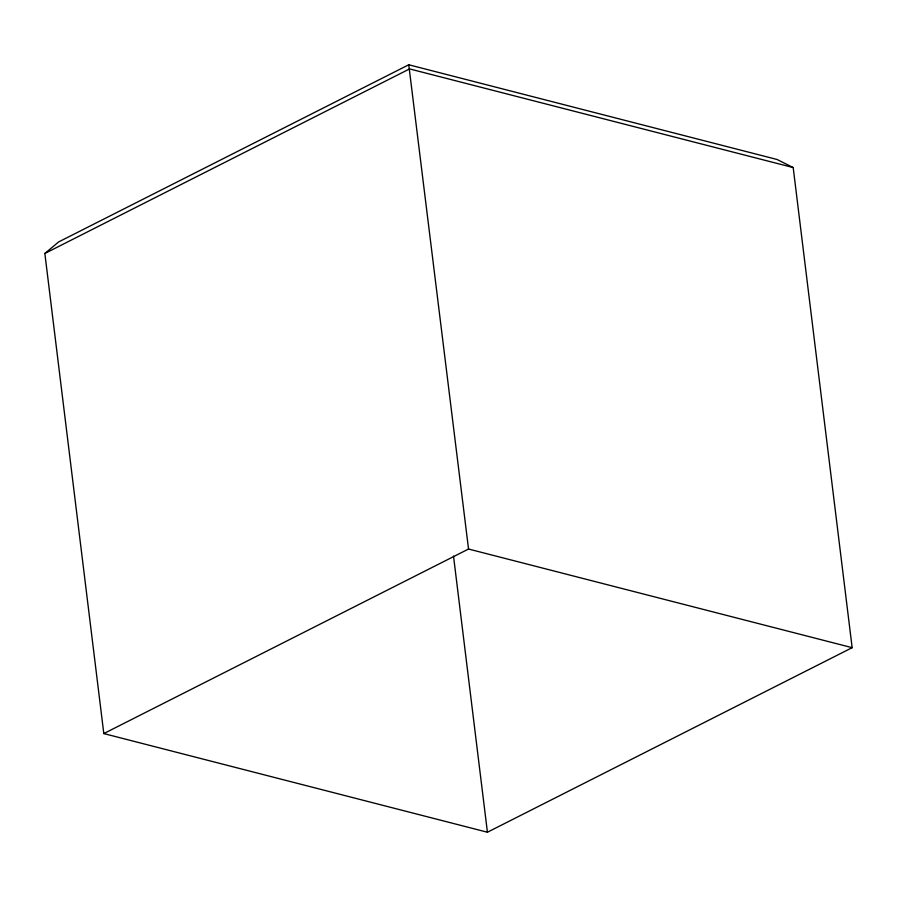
<?xml version="1.0" encoding="UTF-8"?>
<svg xmlns="http://www.w3.org/2000/svg" width="897" height="897" viewBox="0 0 897 897"><rect width="100%" height="100%" fill="white"/><g stroke="black" fill="none" stroke-linecap="round" stroke-linejoin="round"><path stroke-width="1.35" d="M44.85 253.459L58.619 241.943L408.763 64.775L777.026 159.475L793.195 167.56L852.15 647.679L487.419 832.225L103.805 733.578L44.85 253.459L409.581 68.912L793.195 167.56M103.805 733.578L468.537 549.031L852.15 647.679M408.763 64.775L468.537 549.031M453.512 556.084L487.419 832.225"/></g></svg>
